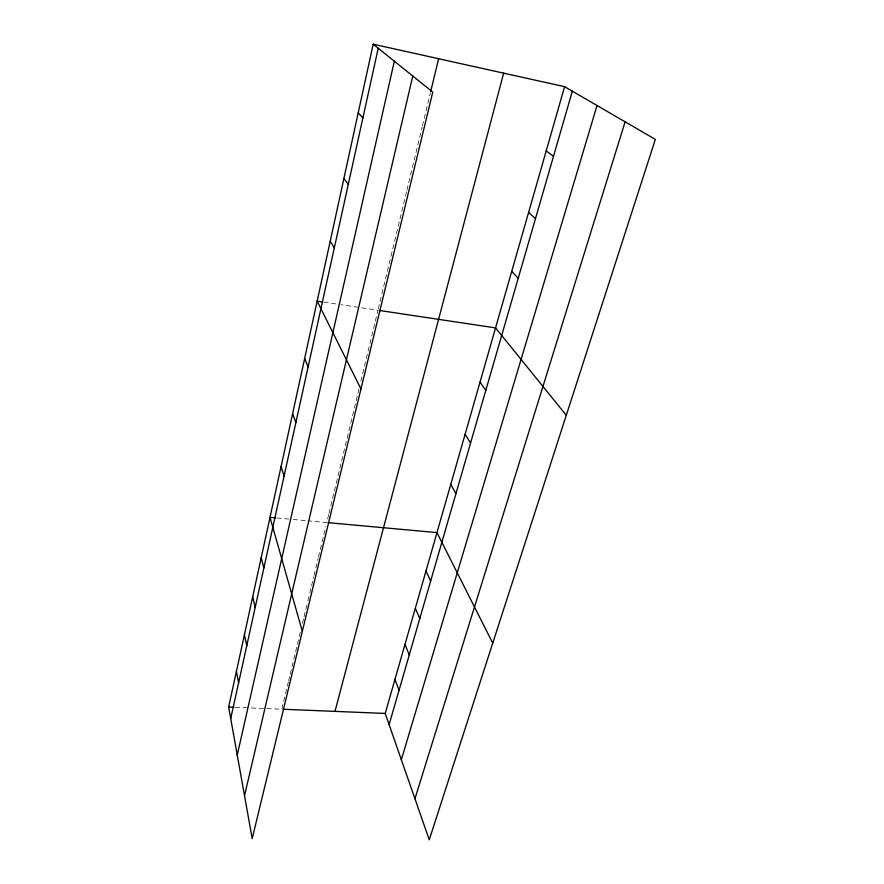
<?xml version="1.0" encoding="UTF-8"?>
<svg xmlns="http://www.w3.org/2000/svg" width="884" height="884" viewBox="0 0 884 884"><rect width="100%" height="100%" fill="white"/><g stroke="black" fill="none" stroke-linecap="round" stroke-linejoin="round"><path stroke-width="0.66" stroke-dasharray="4.42 3.31" d="M288.35 681.918L281.764 709.2L250.039 707.907M288.659 680.625L289.598 676.724M290.228 674.127L300.549 631.32M302.472 623.331L303.753 618.004M304.074 616.667L307.289 603.363M307.93 600.7L313.687 576.821M314.008 575.495L318.163 558.268M318.483 556.942L325.82 526.51M328.671 514.665L326.771 522.543L307.997 520.831M328.992 513.35L358.97 389.048M360.871 381.137L377.965 310.251L341.147 304.726M378.286 308.914L392.142 251.443M392.794 248.78L406.629 191.375M406.949 190.038L422.11 127.197M422.43 125.86L430.364 92.953M235.332 707.299L248.702 707.852M276.814 517.98L291.797 519.35M293.156 519.472L306.649 520.709M323.82 302.129L339.81 304.527"/><path stroke-width="1.33" d="M373.181 44.2L432.762 92.113L252.205 838.607L228.647 707.034L373.181 44.2L564.589 86.676L655.353 139.374L429.259 839.8L385.214 713.443L564.589 86.676M230.724 718.615L378.23 48.255M237.243 755.035L394.341 61.217M244.514 795.699L412.773 76.035M430.685 91.638L438.619 58.72M334.981 711.377L503.659 73.151M389.115 724.626L572.346 91.174M401.347 759.71L597.031 105.505M414.95 798.749L625.11 121.815M228.647 707.034L233.995 707.244M283.101 709.255L385.214 713.443M275.454 517.858L270.007 517.361L302.328 631.364M328.141 522.665L436.972 532.61L492.742 643.132M322.483 301.93L317.157 301.124L360.959 388.96M379.291 310.45L495.559 327.898L566.29 415.281M546.202 150.921L553.506 156.313M528.599 212.436L535.483 218.613M511.737 271.377L518.223 278.283M358.208 112.865L362.904 117.926M343.909 178.435L348.274 184.413M480.023 382.153L485.813 390.33M465.106 434.276L470.575 443.006M330.24 241.133L334.296 247.929M450.763 484.388L455.934 493.615M425.978 570.998L430.652 581.031M415.325 608.225L419.789 618.579M304.626 358.595L308.129 366.838M404.994 644.337L409.259 654.989M394.96 679.398L399.038 690.327M292.615 413.701L295.864 422.552M281.079 466.575L284.107 475.99M261.2 557.727L263.852 568.047M252.68 596.822L255.178 607.496M244.415 634.701L246.769 645.696M236.415 671.42L238.614 682.724"/></g></svg>
